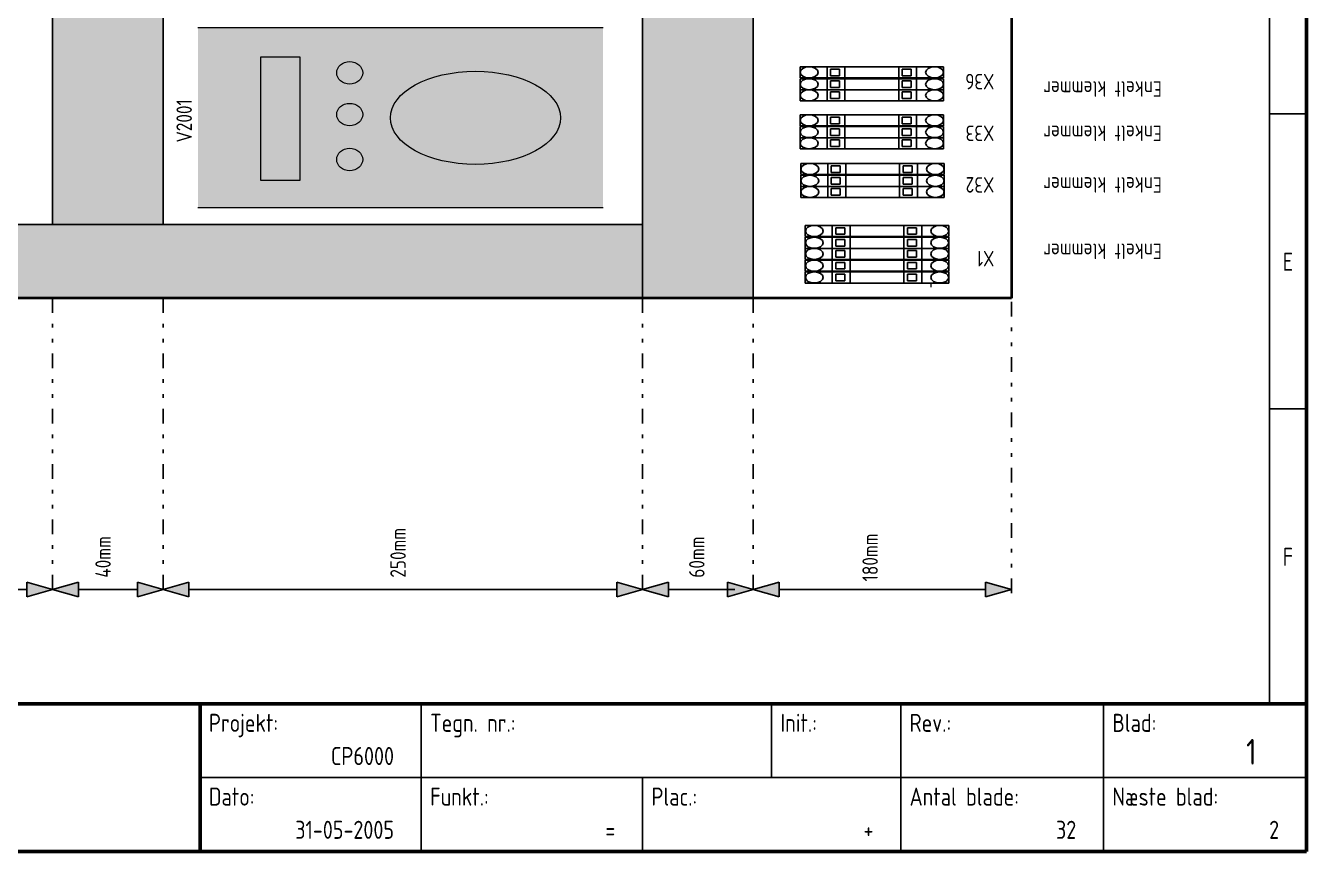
# Model space of a CAD drawing. Header units: millimetres. Extents: x 10 to 410, y 10 to 275.
# Drawn here: x 236.4 to 410, y 10 to 121.9 of the extents above; entities that cross this region are included whole.
import ezdxf
from ezdxf.enums import TextEntityAlignment as Align

# ---------------------------------------------------------------- set-up
doc = ezdxf.new("R2010")
doc.units = ezdxf.units.MM
doc.linetypes.add('Caddy_Dashdotdot', pattern=[7.5, 2, -1.5, 0.5, -1.5, 0.5, -1.5])
doc.linetypes.add('Caddy_Solid', pattern=[0])
doc.styles.add('Caddy_Vectorfont1p', font='isocp___.ttf', dxfattribs={"width": 0.9})

# ---------------------------------------------------------------- blocks, each defined once
blk = doc.blocks.new('Blk1')
at = {"linetype": 'Caddy_Solid', "lineweight": 50}
for p, q in [((410, 275), (410, 10)), ((10, 30), (410, 30)), ((260, 30), (260, 10)), ((410, 10), (10, 10))]:
    blk.add_line(p, q, dxfattribs=at)
at = {"linetype": 'Caddy_Solid', "lineweight": 25}
for p, q in [((405, 270), (405, 30)), ((405, 110), (410, 110)), ((405, 70), (410, 70)), ((290, 30), (290, 10)), ((337.5, 20), (337.5, 30)), ((355, 20), (355, 30)), ((382.5, 20), (382.5, 30)), ((405, 30), (410, 30)), ((260, 20), (410, 20)), ((320, 20), (320, 10)), ((355, 10), (355, 20)), ((382.5, 10), (382.5, 20))]:
    blk.add_line(p, q, dxfattribs=at)
at = {"lineweight": 25, "style": 'Caddy_Vectorfont1p', "width": 0.9}
for s, p in [('E', (407.5, 88.7)), ('F', (407.5, 48.7))]:
    blk.add_text(s, height=2.45, dxfattribs=at).set_placement(p, align=Align.CENTER)
for s, p in [('Projekt:', (261.2, 26.2)), ('Tegn. nr.:', (291.2, 26.2)), ('Init.:', (338.7, 26.2)), ('Rev.:', (356.2, 26.2)), ('Blad:', (383.7, 26.2)), ('Dato:', (261.2, 16.2)), ('Funkt.:', (291.2, 16.2)), ('Plac.:', (321.2, 16.2)), ('Antal blade:', (356.2, 16.2)), ('Næste blad:', (383.7, 16.2))]:
    blk.add_text(s, height=2.45, dxfattribs=at).set_placement(p)
at = {"lineweight": 35, "style": 'Caddy_Vectorfont1p', "width": 0.9}
blk.add_text('1', height=3.5, dxfattribs=at).set_placement((403.25, 21.75), align=Align.RIGHT)
at = {"lineweight": 25, "style": 'Caddy_Vectorfont1p', "width": 0.9}
for s, p in [('CP6000', (286.3, 21.7)), ('31-05-2005', (286.3, 11.7)), ('32', (378.8, 11.7)), ('2', (406.3, 11.7)), ('=', (316.3, 11.7)), ('+', (351.3, 11.7))]:
    blk.add_text(s, height=2.45, dxfattribs=at).set_placement(p, align=Align.RIGHT)
blk = doc.blocks.new('Blk6')
at = {"linetype": 'Caddy_Solid', "lineweight": 25}
for p, q in [((342.06, 87.05), (342.06, 88.55)), ((342.06, 88.55), (361.5, 88.55)), ((361.5, 87.05), (342.06, 87.05)), ((345.71, 87.05), (345.71, 88.55)), ((346.19, 87.35), (346.19, 88.25)), ((346.19, 88.25), (347.41, 88.25)), ((347.41, 87.35), (346.19, 87.35)), ((347.41, 88.25), (347.41, 87.35)), ((348.14, 87.05), (348.14, 88.55)), ((355.43, 87.05), (355.43, 88.55)), ((355.91, 87.35), (355.91, 88.25)), ((355.91, 88.25), (357.13, 88.25)), ((356.16, 87.35), (355.91, 87.35)), ((357.13, 87.35), (356.16, 87.35)), ((357.13, 88.25), (357.13, 87.35)), ((357.86, 87.05), (357.86, 88.55)), ((361.5, 88.55), (361.5, 87.05))]:
    blk.add_line(p, q, dxfattribs=at)
for centre, ratio in [((343.28, 87.8), 0.617286), ((360.29, 87.8), 0.617301)]:
    blk.add_ellipse(centre, major_axis=(-1.21, 0), ratio=ratio, dxfattribs=at)
blk = doc.blocks.new('Blk14')
for color, points in [(56, [(314.65, 97.26), (314.65, 121.63), (259.72, 121.63), (259.72, 97.26), (314.65, 97.26), (306.18, 105.39), (306.79, 105.82), (307.33, 106.29), (307.8, 106.78), (308.18, 107.28), (308.49, 107.81), (308.7, 108.35), (308.83, 108.89), (308.88, 109.44), (308.83, 109.99), (308.7, 110.54), (308.49, 111.07), (308.18, 111.6), (307.8, 112.11), (307.33, 112.6), (306.79, 113.06), (306.18, 113.5), (305.5, 113.9), (304.76, 114.28), (303.96, 114.61), (303.11, 114.91), (302.22, 115.16), (301.29, 115.37), (300.33, 115.54), (299.34, 115.66), (298.35, 115.73), (297.34, 115.75), (296.34, 115.73), (295.34, 115.66), (294.36, 115.54), (293.4, 115.37), (292.47, 115.16), (291.57, 114.91), (290.72, 114.61), (289.93, 114.28), (289.18, 113.9), (288.5, 113.5), (287.89, 113.06), (287.35, 112.6), (286.89, 112.11), (286.5, 111.6), (286.2, 111.07), (285.98, 110.54), (285.85, 109.99), (285.8, 109.44), (285.85, 108.89), (285.98, 108.35), (286.2, 107.81), (286.5, 107.28), (286.89, 106.78), (287.35, 106.29), (287.89, 105.82), (288.5, 105.39), (289.18, 104.98), (289.93, 104.61), (290.72, 104.27), (291.57, 103.98), (292.47, 103.72), (293.4, 103.51), (294.36, 103.35), (295.34, 103.23), (296.34, 103.16), (297.34, 103.13), (298.35, 103.16), (299.34, 103.23), (300.33, 103.35), (301.29, 103.51), (302.22, 103.72), (303.11, 103.98), (303.96, 104.27), (304.76, 104.61), (305.5, 104.98), (306.18, 105.39), (314.65, 97.26), (282.04, 103.65), (282.04, 103.79), (282.04, 103.92), (282.02, 104.05), (281.98, 104.18), (281.94, 104.31), (281.88, 104.43), (281.81, 104.55), (281.73, 104.66), (281.63, 104.76), (281.53, 104.86), (281.42, 104.95), (281.29, 105.03), (281.16, 105.1), (281.03, 105.17), (280.89, 105.22), (280.74, 105.26), (280.59, 105.29), (280.44, 105.3), (280.29, 105.31), (280.13, 105.3), (279.98, 105.29), (279.83, 105.26), (279.69, 105.22), (279.55, 105.17), (279.41, 105.1), (279.28, 105.03), (279.16, 104.95), (279.05, 104.86), (278.94, 104.76), (278.85, 104.66), (278.77, 104.55), (278.7, 104.43), (278.64, 104.31), (278.59, 104.18), (278.56, 104.05), (278.54, 103.92), (278.53, 103.79), (278.54, 103.65), (278.56, 103.52), (278.59, 103.39), (278.64, 103.26), (278.7, 103.14), (278.77, 103.02), (278.85, 102.91), (278.94, 102.81), (279.05, 102.71), (279.16, 102.62), (279.28, 102.54), (279.41, 102.47), (279.55, 102.41), (279.69, 102.35), (279.83, 102.31), (279.98, 102.29), (280.13, 102.27), (280.29, 102.26), (280.44, 102.27), (280.59, 102.29), (280.74, 102.31), (280.89, 102.35), (281.03, 102.41), (281.16, 102.47), (281.29, 102.54), (281.42, 102.62), (281.53, 102.71), (281.63, 102.81), (281.73, 102.91), (281.81, 103.02), (281.88, 103.14), (281.94, 103.26), (281.98, 103.39), (282.02, 103.52), (282.04, 103.65), (314.65, 97.26), (281.98, 109.48), (281.94, 109.36), (281.88, 109.23), (281.81, 109.12), (281.73, 109), (281.63, 108.9), (281.53, 108.8), (281.42, 108.71), (281.29, 108.63), (281.16, 108.56), (281.03, 108.5), (280.89, 108.45), (280.74, 108.41), (280.59, 108.38), (280.44, 108.36), (280.29, 108.35), (280.13, 108.36), (279.98, 108.38), (279.83, 108.41), (279.69, 108.45), (279.55, 108.5), (279.41, 108.56), (279.28, 108.63), (279.16, 108.71), (279.05, 108.8), (278.94, 108.9), (278.85, 109), (278.77, 109.12), (278.7, 109.23), (278.64, 109.36), (278.59, 109.48), (278.56, 109.61), (278.54, 109.74), (278.53, 109.88), (278.54, 110.01), (278.56, 110.14), (278.59, 110.27), (278.64, 110.4), (278.7, 110.52), (278.77, 110.64), (278.85, 110.75), (278.94, 110.86), (279.05, 110.95), (279.16, 111.04), (279.28, 111.12), (279.41, 111.2), (279.55, 111.26), (279.69, 111.31), (279.83, 111.35), (279.98, 111.38), (280.13, 111.39), (280.29, 111.4), (280.44, 111.39), (280.59, 111.38), (280.74, 111.35), (280.89, 111.31), (281.03, 111.26), (281.16, 111.2), (281.29, 111.12), (281.42, 111.04), (281.53, 110.95), (281.63, 110.86), (281.73, 110.75), (281.81, 110.64), (281.88, 110.52), (281.94, 110.4), (281.98, 110.27), (282.02, 110.14), (282.04, 110.01), (282.04, 109.88), (282.04, 109.74), (282.02, 109.61), (281.98, 109.48), (314.65, 97.26), (281.81, 114.77), (281.88, 114.89), (281.94, 115.01), (281.98, 115.14), (282.02, 115.27), (282.04, 115.4), (282.04, 115.53), (282.04, 115.67), (282.02, 115.8), (281.98, 115.93), (281.94, 116.05), (281.88, 116.18), (281.81, 116.3), (281.73, 116.41), (281.63, 116.51), (281.53, 116.61), (281.42, 116.7), (281.29, 116.78), (281.16, 116.85), (281.03, 116.91), (280.89, 116.96), (280.74, 117), (280.59, 117.03), (280.44, 117.05), (280.29, 117.06), (280.13, 117.05), (279.98, 117.03), (279.83, 117), (279.69, 116.96), (279.55, 116.91), (279.41, 116.85), (279.28, 116.78), (279.16, 116.7), (279.05, 116.61), (278.94, 116.51), (278.85, 116.41), (278.77, 116.3), (278.7, 116.18), (278.64, 116.05), (278.59, 115.93), (278.56, 115.8), (278.54, 115.67), (278.53, 115.53), (278.54, 115.4), (278.56, 115.27), (278.59, 115.14), (278.64, 115.01), (278.7, 114.89), (278.77, 114.77), (278.85, 114.66), (278.94, 114.55), (279.05, 114.46), (279.16, 114.37), (279.28, 114.29), (279.41, 114.21), (279.55, 114.15), (279.69, 114.1), (279.83, 114.06), (279.98, 114.03), (280.13, 114.02), (280.29, 114.01), (280.44, 114.02), (280.59, 114.03), (280.74, 114.06), (280.89, 114.1), (281.03, 114.15), (281.16, 114.21), (281.29, 114.29), (281.42, 114.37), (281.53, 114.46), (281.63, 114.55), (281.73, 114.66), (281.81, 114.77), (314.65, 97.26), (273.52, 100.96), (273.52, 117.71), (268.25, 117.71), (268.25, 100.96), (273.52, 100.96)]), (256, [(273.52, 117.71), (273.52, 100.96), (268.25, 100.96), (268.25, 117.71)]), (256, [(281.03, 114.15), (280.89, 114.1), (280.74, 114.06), (280.59, 114.03), (280.44, 114.02), (280.29, 114.01), (280.13, 114.02), (279.98, 114.03), (279.83, 114.06), (279.69, 114.1), (279.55, 114.15), (279.41, 114.21), (279.28, 114.29), (279.16, 114.37), (279.05, 114.46), (278.94, 114.55), (278.85, 114.66), (278.77, 114.77), (278.7, 114.89), (278.64, 115.01), (278.59, 115.14), (278.56, 115.27), (278.54, 115.4), (278.53, 115.53), (278.54, 115.67), (278.56, 115.8), (278.59, 115.93), (278.64, 116.05), (278.7, 116.18), (278.77, 116.3), (278.85, 116.41), (278.94, 116.51), (279.05, 116.61), (279.16, 116.7), (279.28, 116.78), (279.41, 116.85), (279.55, 116.91), (279.69, 116.96), (279.83, 117), (279.98, 117.03), (280.13, 117.05), (280.29, 117.06), (280.44, 117.05), (280.59, 117.03), (280.74, 117), (280.89, 116.96), (281.03, 116.91), (281.16, 116.85), (281.29, 116.78), (281.42, 116.7), (281.53, 116.61), (281.63, 116.51), (281.73, 116.41), (281.81, 116.3), (281.88, 116.18), (281.94, 116.05), (281.98, 115.93), (282.02, 115.8), (282.04, 115.67), (282.04, 115.53), (282.04, 115.4), (282.02, 115.27), (281.98, 115.14), (281.94, 115.01), (281.88, 114.89), (281.81, 114.77), (281.73, 114.66), (281.63, 114.55), (281.53, 114.46), (281.42, 114.37), (281.29, 114.29), (281.16, 114.21)]), (256, [(298.35, 103.16), (299.34, 103.23), (300.33, 103.35), (301.29, 103.51), (302.22, 103.72), (303.11, 103.98), (303.96, 104.27), (304.76, 104.61), (305.5, 104.98), (306.18, 105.39), (306.79, 105.82), (307.33, 106.29), (307.8, 106.78), (308.18, 107.28), (308.49, 107.81), (308.7, 108.35), (308.83, 108.89), (308.88, 109.44), (308.83, 109.99), (308.7, 110.54), (308.49, 111.07), (308.18, 111.6), (307.8, 112.11), (307.33, 112.6), (306.79, 113.06), (306.18, 113.5), (305.5, 113.9), (304.76, 114.28), (303.96, 114.61), (303.11, 114.91), (302.22, 115.16), (301.29, 115.37), (300.33, 115.54), (299.34, 115.66), (298.35, 115.73), (297.34, 115.75), (296.34, 115.73), (295.34, 115.66), (294.36, 115.54), (293.4, 115.37), (292.47, 115.16), (291.57, 114.91), (290.72, 114.61), (289.93, 114.28), (289.18, 113.9), (288.5, 113.5), (287.89, 113.06), (287.35, 112.6), (286.89, 112.11), (286.5, 111.6), (286.2, 111.07), (285.98, 110.54), (285.85, 109.99), (285.8, 109.44), (285.85, 108.89), (285.98, 108.35), (286.2, 107.81), (286.5, 107.28), (286.89, 106.78), (287.35, 106.29), (287.89, 105.82), (288.5, 105.39), (289.18, 104.98), (289.93, 104.61), (290.72, 104.27), (291.57, 103.98), (292.47, 103.72), (293.4, 103.51), (294.36, 103.35), (295.34, 103.23), (296.34, 103.16), (297.34, 103.13)]), (256, [(278.85, 110.75), (278.94, 110.86), (279.05, 110.95), (279.16, 111.04), (279.28, 111.12), (279.41, 111.2), (279.55, 111.26), (279.69, 111.31), (279.83, 111.35), (279.98, 111.38), (280.13, 111.39), (280.29, 111.4), (280.44, 111.39), (280.59, 111.38), (280.74, 111.35), (280.89, 111.31), (281.03, 111.26), (281.16, 111.2), (281.29, 111.12), (281.42, 111.04), (281.53, 110.95), (281.63, 110.86), (281.73, 110.75), (281.81, 110.64), (281.88, 110.52), (281.94, 110.4), (281.98, 110.27), (282.02, 110.14), (282.04, 110.01), (282.04, 109.88), (282.04, 109.74), (282.02, 109.61), (281.98, 109.48), (281.94, 109.36), (281.88, 109.23), (281.81, 109.12), (281.73, 109), (281.63, 108.9), (281.53, 108.8), (281.42, 108.71), (281.29, 108.63), (281.16, 108.56), (281.03, 108.5), (280.89, 108.45), (280.74, 108.41), (280.59, 108.38), (280.44, 108.36), (280.29, 108.35), (280.13, 108.36), (279.98, 108.38), (279.83, 108.41), (279.69, 108.45), (279.55, 108.5), (279.41, 108.56), (279.28, 108.63), (279.16, 108.71), (279.05, 108.8), (278.94, 108.9), (278.85, 109), (278.77, 109.12), (278.7, 109.23), (278.64, 109.36), (278.59, 109.48), (278.56, 109.61), (278.54, 109.74), (278.53, 109.88), (278.54, 110.01), (278.56, 110.14), (278.59, 110.27), (278.64, 110.4), (278.7, 110.52), (278.77, 110.64)]), (256, [(279.41, 105.1), (279.55, 105.17), (279.69, 105.22), (279.83, 105.26), (279.98, 105.29), (280.13, 105.3), (280.29, 105.31), (280.44, 105.3), (280.59, 105.29), (280.74, 105.26), (280.89, 105.22), (281.03, 105.17), (281.16, 105.1), (281.29, 105.03), (281.42, 104.95), (281.53, 104.86), (281.63, 104.76), (281.73, 104.66), (281.81, 104.55), (281.88, 104.43), (281.94, 104.31), (281.98, 104.18), (282.02, 104.05), (282.04, 103.92), (282.04, 103.79), (282.04, 103.65), (282.02, 103.52), (281.98, 103.39), (281.94, 103.26), (281.88, 103.14), (281.81, 103.02), (281.73, 102.91), (281.63, 102.81), (281.53, 102.71), (281.42, 102.62), (281.29, 102.54), (281.16, 102.47), (281.03, 102.41), (280.89, 102.35), (280.74, 102.31), (280.59, 102.29), (280.44, 102.27), (280.29, 102.26), (280.13, 102.27), (279.98, 102.29), (279.83, 102.31), (279.69, 102.35), (279.55, 102.41), (279.41, 102.47), (279.28, 102.54), (279.16, 102.62), (279.05, 102.71), (278.94, 102.81), (278.85, 102.91), (278.77, 103.02), (278.7, 103.14), (278.64, 103.26), (278.59, 103.39), (278.56, 103.52), (278.54, 103.65), (278.53, 103.79), (278.54, 103.92), (278.56, 104.05), (278.59, 104.18), (278.64, 104.31), (278.7, 104.43), (278.77, 104.55), (278.85, 104.66), (278.94, 104.76), (279.05, 104.86), (279.16, 104.95), (279.28, 105.03)])]:
    blk.add_hatch(color=color).paths.add_polyline_path(points)
at = {"linetype": 'Caddy_Solid', "lineweight": 18}
for p, q in [((314.65, 121.63), (259.72, 121.63)), ((314.65, 121.63), (259.72, 121.63)), ((268.25, 100.96), (268.25, 117.71)), ((268.25, 117.71), (273.52, 117.71)), ((273.52, 117.71), (273.52, 100.96)), ((273.52, 100.96), (268.25, 100.96)), ((314.65, 97.26), (259.72, 97.26)), ((314.65, 97.26), (259.97, 97.26))]:
    blk.add_line(p, q, dxfattribs=at)
for centre, major_axis, ratio in [((280.29, 115.53), (1.76, 0), 0.867469), ((297.34, 109.44), (11.54, 0), 0.546877), ((280.29, 109.88), (1.76, 0), 0.867469), ((280.29, 103.79), (1.76, 0), 0.867469)]:
    blk.add_ellipse(centre, major_axis=major_axis, ratio=ratio, dxfattribs=at)
blk = doc.blocks.new('Blk164')
at = {"linetype": 'Caddy_Solid', "lineweight": 25}
for p, q in [((342.06, 88.65), (342.06, 90.15)), ((342.06, 90.15), (361.5, 90.15)), ((361.5, 88.65), (342.06, 88.65)), ((345.71, 88.65), (345.71, 90.15)), ((346.19, 88.95), (346.19, 89.85)), ((346.19, 89.85), (347.41, 89.85)), ((347.41, 88.95), (346.19, 88.95)), ((347.41, 89.85), (347.41, 88.95)), ((348.14, 88.65), (348.14, 90.15)), ((355.43, 88.65), (355.43, 90.15)), ((355.91, 88.95), (355.91, 89.85)), ((355.91, 89.85), (357.13, 89.85)), ((356.16, 88.95), (355.91, 88.95)), ((357.13, 88.95), (356.16, 88.95)), ((357.13, 89.85), (357.13, 88.95)), ((357.86, 88.65), (357.86, 90.15)), ((361.5, 90.15), (361.5, 88.65))]:
    blk.add_line(p, q, dxfattribs=at)
for centre, ratio in [((343.28, 89.4), 0.617286), ((360.29, 89.4), 0.617301)]:
    blk.add_ellipse(centre, major_axis=(-1.21, 0), ratio=ratio, dxfattribs=at)
blk = doc.blocks.new('Blk165')
at = {"linetype": 'Caddy_Solid', "lineweight": 25}
for p, q in [((342.06, 90.25), (342.06, 91.75)), ((342.06, 91.75), (361.5, 91.75)), ((345.71, 90.25), (345.71, 91.75)), ((346.19, 90.55), (346.19, 91.45)), ((346.19, 91.45), (347.41, 91.45)), ((347.41, 90.55), (346.19, 90.55)), ((347.41, 91.45), (347.41, 90.55)), ((348.14, 90.25), (348.14, 91.75)), ((355.43, 90.25), (355.43, 91.75)), ((355.91, 90.55), (355.91, 91.45)), ((355.91, 91.45), (357.13, 91.45)), ((356.16, 90.55), (355.91, 90.55)), ((357.13, 90.55), (356.16, 90.55)), ((357.13, 91.45), (357.13, 90.55)), ((357.86, 90.25), (357.86, 91.75)), ((361.5, 91.75), (361.5, 90.25)), ((361.5, 90.25), (342.06, 90.25))]:
    blk.add_line(p, q, dxfattribs=at)
for centre, ratio in [((343.28, 91), 0.617286), ((360.29, 91), 0.617301)]:
    blk.add_ellipse(centre, major_axis=(-1.21, 0), ratio=ratio, dxfattribs=at)
blk = doc.blocks.new('Blk166')
at = {"linetype": 'Caddy_Solid', "lineweight": 25}
for p, q in [((342.06, 91.75), (342.06, 93.25)), ((342.06, 93.25), (361.5, 93.25)), ((345.71, 91.75), (345.71, 93.25)), ((346.19, 92.05), (346.19, 92.95)), ((346.19, 92.95), (347.41, 92.95)), ((347.41, 92.05), (346.19, 92.05)), ((347.41, 92.95), (347.41, 92.05)), ((348.14, 91.75), (348.14, 93.25)), ((355.43, 91.75), (355.43, 93.25)), ((355.91, 92.05), (355.91, 92.95)), ((355.91, 92.95), (357.13, 92.95)), ((356.16, 92.05), (355.91, 92.05)), ((357.13, 92.05), (356.16, 92.05)), ((357.13, 92.95), (357.13, 92.05)), ((357.86, 91.75), (357.86, 93.25)), ((361.5, 93.25), (361.5, 91.75)), ((361.5, 91.75), (342.06, 91.75))]:
    blk.add_line(p, q, dxfattribs=at)
for centre, ratio in [((343.28, 92.5), 0.617286), ((360.29, 92.5), 0.617301)]:
    blk.add_ellipse(centre, major_axis=(-1.21, 0), ratio=ratio, dxfattribs=at)
blk = doc.blocks.new('Blk167')
at = {"linetype": 'Caddy_Solid', "lineweight": 25}
for p, q in [((342.06, 93.35), (342.06, 94.85)), ((342.06, 94.85), (361.5, 94.85)), ((345.71, 93.35), (345.71, 94.85)), ((346.19, 93.65), (346.19, 94.55)), ((346.19, 94.55), (347.41, 94.55)), ((347.41, 94.55), (347.41, 93.65)), ((348.14, 93.35), (348.14, 94.85)), ((355.43, 93.35), (355.43, 94.85)), ((355.91, 93.65), (355.91, 94.55)), ((355.91, 94.55), (357.13, 94.55)), ((357.13, 94.55), (357.13, 93.65)), ((357.86, 93.35), (357.86, 94.85)), ((361.5, 94.85), (361.5, 93.35)), ((361.5, 93.35), (342.06, 93.35)), ((347.41, 93.65), (346.19, 93.65)), ((356.16, 93.65), (355.91, 93.65)), ((357.13, 93.65), (356.16, 93.65))]:
    blk.add_line(p, q, dxfattribs=at)
for centre, ratio in [((343.28, 94.1), 0.617286), ((360.29, 94.1), 0.617301)]:
    blk.add_ellipse(centre, major_axis=(-1.21, 0), ratio=ratio, dxfattribs=at)
blk = doc.blocks.new('Blk230')
at = {"linetype": 'Caddy_Solid', "lineweight": 25}
for p, q in [((341.46, 98.65), (341.46, 100.15)), ((341.46, 100.15), (360.9, 100.15)), ((345.11, 98.65), (345.11, 100.15)), ((345.59, 98.95), (345.59, 99.85)), ((345.59, 99.85), (346.81, 99.85)), ((346.81, 99.85), (346.81, 98.95)), ((347.54, 98.65), (347.54, 100.15)), ((354.83, 98.65), (354.83, 100.15)), ((355.31, 98.95), (355.31, 99.85)), ((355.31, 99.85), (356.53, 99.85)), ((356.53, 99.85), (356.53, 98.95)), ((357.26, 98.65), (357.26, 100.15)), ((360.9, 100.15), (360.9, 98.65)), ((360.9, 98.65), (341.46, 98.65)), ((346.81, 98.95), (345.59, 98.95)), ((355.56, 98.95), (355.31, 98.95)), ((356.53, 98.95), (355.56, 98.95))]:
    blk.add_line(p, q, dxfattribs=at)
for centre, ratio in [((342.68, 99.4), 0.617286), ((359.69, 99.4), 0.617301)]:
    blk.add_ellipse(centre, major_axis=(-1.21, 0), ratio=ratio, dxfattribs=at)
blk = doc.blocks.new('Blk231')
at = {"linetype": 'Caddy_Solid', "lineweight": 25}
for p, q in [((341.46, 100.15), (341.46, 101.65)), ((341.46, 101.65), (360.9, 101.65)), ((345.11, 100.15), (345.11, 101.65)), ((345.59, 100.45), (345.59, 101.35)), ((345.59, 101.35), (346.81, 101.35)), ((346.81, 101.35), (346.81, 100.45)), ((347.54, 100.15), (347.54, 101.65)), ((354.83, 100.15), (354.83, 101.65)), ((355.31, 100.45), (355.31, 101.35)), ((355.31, 101.35), (356.53, 101.35)), ((356.53, 101.35), (356.53, 100.45)), ((357.26, 100.15), (357.26, 101.65)), ((360.9, 101.65), (360.9, 100.15)), ((360.9, 100.15), (341.46, 100.15)), ((346.81, 100.45), (345.59, 100.45)), ((355.56, 100.45), (355.31, 100.45)), ((356.53, 100.45), (355.56, 100.45))]:
    blk.add_line(p, q, dxfattribs=at)
for centre, ratio in [((342.68, 100.9), 0.617286), ((359.69, 100.9), 0.617301)]:
    blk.add_ellipse(centre, major_axis=(-1.21, 0), ratio=ratio, dxfattribs=at)
blk = doc.blocks.new('Blk232')
at = {"linetype": 'Caddy_Solid', "lineweight": 25}
for p, q in [((341.46, 101.75), (341.46, 103.25)), ((341.46, 103.25), (360.9, 103.25)), ((345.11, 101.75), (345.11, 103.25)), ((345.59, 102.05), (345.59, 102.95)), ((345.59, 102.95), (346.81, 102.95)), ((346.81, 102.95), (346.81, 102.05)), ((347.54, 101.75), (347.54, 103.25)), ((354.83, 101.75), (354.83, 103.25)), ((355.31, 102.05), (355.31, 102.95)), ((355.31, 102.95), (356.53, 102.95)), ((356.53, 102.95), (356.53, 102.05)), ((357.26, 101.75), (357.26, 103.25)), ((360.9, 103.25), (360.9, 101.75)), ((360.9, 101.75), (341.46, 101.75)), ((346.81, 102.05), (345.59, 102.05)), ((355.56, 102.05), (355.31, 102.05)), ((356.53, 102.05), (355.56, 102.05))]:
    blk.add_line(p, q, dxfattribs=at)
for centre, ratio in [((342.68, 102.5), 0.617286), ((359.69, 102.5), 0.617301)]:
    blk.add_ellipse(centre, major_axis=(-1.21, 0), ratio=ratio, dxfattribs=at)
blk = doc.blocks.new('Blk233')
at = {"linetype": 'Caddy_Solid', "lineweight": 25}
for p, q in [((341.36, 105.25), (341.36, 106.75)), ((341.36, 106.75), (360.8, 106.75)), ((345.01, 105.25), (345.01, 106.75)), ((345.49, 105.55), (345.49, 106.45)), ((345.49, 106.45), (346.71, 106.45)), ((346.71, 106.45), (346.71, 105.55)), ((347.44, 105.25), (347.44, 106.75)), ((354.73, 105.25), (354.73, 106.75)), ((355.21, 105.55), (355.21, 106.45)), ((355.21, 106.45), (356.43, 106.45)), ((356.43, 106.45), (356.43, 105.55)), ((357.16, 105.25), (357.16, 106.75)), ((360.8, 106.75), (360.8, 105.25)), ((360.8, 105.25), (341.36, 105.25)), ((346.71, 105.55), (345.49, 105.55)), ((355.46, 105.55), (355.21, 105.55)), ((356.43, 105.55), (355.46, 105.55))]:
    blk.add_line(p, q, dxfattribs=at)
for centre, ratio in [((342.58, 106), 0.617286), ((359.59, 106), 0.617301)]:
    blk.add_ellipse(centre, major_axis=(-1.21, 0), ratio=ratio, dxfattribs=at)
blk = doc.blocks.new('Blk234')
at = {"linetype": 'Caddy_Solid', "lineweight": 25}
for p, q in [((341.36, 106.75), (341.36, 108.25)), ((341.36, 108.25), (360.8, 108.25)), ((345.01, 106.75), (345.01, 108.25)), ((345.49, 107.05), (345.49, 107.95)), ((345.49, 107.95), (346.71, 107.95)), ((346.71, 107.95), (346.71, 107.05)), ((347.44, 106.75), (347.44, 108.25)), ((354.73, 106.75), (354.73, 108.25)), ((355.21, 107.05), (355.21, 107.95)), ((355.21, 107.95), (356.43, 107.95)), ((356.43, 107.95), (356.43, 107.05)), ((357.16, 106.75), (357.16, 108.25)), ((360.8, 108.25), (360.8, 106.75)), ((360.8, 106.75), (341.36, 106.75)), ((346.71, 107.05), (345.49, 107.05)), ((355.46, 107.05), (355.21, 107.05)), ((356.43, 107.05), (355.46, 107.05))]:
    blk.add_line(p, q, dxfattribs=at)
for centre, ratio in [((342.58, 107.5), 0.617286), ((359.59, 107.5), 0.617301)]:
    blk.add_ellipse(centre, major_axis=(-1.21, 0), ratio=ratio, dxfattribs=at)
blk = doc.blocks.new('Blk235')
at = {"linetype": 'Caddy_Solid', "lineweight": 25}
for p, q in [((341.36, 108.35), (341.36, 109.85)), ((341.36, 109.85), (360.8, 109.85)), ((345.01, 108.35), (345.01, 109.85)), ((345.49, 108.65), (345.49, 109.55)), ((345.49, 109.55), (346.71, 109.55)), ((346.71, 109.55), (346.71, 108.65)), ((347.44, 108.35), (347.44, 109.85)), ((354.73, 108.35), (354.73, 109.85)), ((355.21, 108.65), (355.21, 109.55)), ((355.21, 109.55), (356.43, 109.55)), ((356.43, 109.55), (356.43, 108.65)), ((357.16, 108.35), (357.16, 109.85)), ((360.8, 109.85), (360.8, 108.35)), ((360.8, 108.35), (341.36, 108.35)), ((346.71, 108.65), (345.49, 108.65)), ((355.46, 108.65), (355.21, 108.65)), ((356.43, 108.65), (355.46, 108.65))]:
    blk.add_line(p, q, dxfattribs=at)
for centre, ratio in [((342.58, 109.1), 0.617286), ((359.59, 109.1), 0.617301)]:
    blk.add_ellipse(centre, major_axis=(-1.21, 0), ratio=ratio, dxfattribs=at)
blk = doc.blocks.new('Blk236')
at = {"linetype": 'Caddy_Solid', "lineweight": 25}
for p, q in [((341.36, 111.75), (341.36, 113.25)), ((341.36, 113.25), (360.8, 113.25)), ((345.01, 111.75), (345.01, 113.25)), ((345.49, 112.05), (345.49, 112.95)), ((345.49, 112.95), (346.71, 112.95)), ((346.71, 112.95), (346.71, 112.05)), ((347.44, 111.75), (347.44, 113.25)), ((354.73, 111.75), (354.73, 113.25)), ((355.21, 112.05), (355.21, 112.95)), ((355.21, 112.95), (356.43, 112.95)), ((356.43, 112.95), (356.43, 112.05)), ((357.16, 111.75), (357.16, 113.25)), ((360.8, 113.25), (360.8, 111.75)), ((360.8, 111.75), (341.36, 111.75)), ((346.71, 112.05), (345.49, 112.05)), ((355.46, 112.05), (355.21, 112.05)), ((356.43, 112.05), (355.46, 112.05))]:
    blk.add_line(p, q, dxfattribs=at)
for centre, ratio in [((342.58, 112.5), 0.617286), ((359.59, 112.5), 0.617301)]:
    blk.add_ellipse(centre, major_axis=(-1.21, 0), ratio=ratio, dxfattribs=at)
blk = doc.blocks.new('Blk237')
at = {"linetype": 'Caddy_Solid', "lineweight": 25}
for p, q in [((341.36, 113.25), (341.36, 114.75)), ((341.36, 114.75), (360.8, 114.75)), ((345.01, 113.25), (345.01, 114.75)), ((347.44, 113.25), (347.44, 114.75)), ((354.73, 113.25), (354.73, 114.75)), ((357.16, 113.25), (357.16, 114.75)), ((360.8, 114.75), (360.8, 113.25)), ((360.8, 113.25), (341.36, 113.25)), ((345.49, 113.55), (345.49, 114.45)), ((345.49, 114.45), (346.71, 114.45)), ((346.71, 113.55), (345.49, 113.55)), ((346.71, 114.45), (346.71, 113.55)), ((355.21, 113.55), (355.21, 114.45)), ((355.21, 114.45), (356.43, 114.45)), ((355.46, 113.55), (355.21, 113.55)), ((356.43, 113.55), (355.46, 113.55)), ((356.43, 114.45), (356.43, 113.55))]:
    blk.add_line(p, q, dxfattribs=at)
for centre, ratio in [((342.58, 114), 0.617286), ((359.59, 114), 0.617301)]:
    blk.add_ellipse(centre, major_axis=(-1.21, 0), ratio=ratio, dxfattribs=at)
blk = doc.blocks.new('Blk238')
at = {"linetype": 'Caddy_Solid', "lineweight": 25}
for p, q in [((341.36, 114.85), (341.36, 116.35)), ((341.36, 116.35), (360.8, 116.35)), ((345.01, 114.85), (345.01, 116.35)), ((347.44, 114.85), (347.44, 116.35)), ((354.73, 114.85), (354.73, 116.35)), ((357.16, 114.85), (357.16, 116.35)), ((360.8, 116.35), (360.8, 114.85)), ((360.8, 114.85), (341.36, 114.85)), ((345.49, 115.15), (345.49, 116.05)), ((345.49, 116.05), (346.71, 116.05)), ((346.71, 115.15), (345.49, 115.15)), ((346.71, 116.05), (346.71, 115.15)), ((355.21, 115.15), (355.21, 116.05)), ((355.21, 116.05), (356.43, 116.05)), ((355.46, 115.15), (355.21, 115.15)), ((356.43, 115.15), (355.46, 115.15)), ((356.43, 116.05), (356.43, 115.15))]:
    blk.add_line(p, q, dxfattribs=at)
for centre, ratio in [((342.58, 115.6), 0.617286), ((359.59, 115.6), 0.617301)]:
    blk.add_ellipse(centre, major_axis=(-1.21, 0), ratio=ratio, dxfattribs=at)

msp = doc.modelspace()

# ---------------------------------------------------------------- hatches: boundary and pattern name
for color, points in [(9, [(320, 225), (320, 95), (320, 85), (325, 85), (335, 85), (335, 235), (320, 235)]), (9, [(240, 225), (240, 131.4), (240, 116.4), (240, 114.2), (240, 99.2), (240, 95), (255, 95), (255, 225)]), (9, [(295, 85), (145, 85), (130, 85), (130, 95), (165, 95), (180, 95), (240, 95), (255, 95), (320, 95), (320, 85)]), (256, [(236.5, 44.5), (240, 45.5), (236.5, 46.5)]), (256, [(243.5, 44.5), (240, 45.5), (243.5, 46.5)]), (256, [(251.5, 44.5), (255, 45.5), (251.5, 46.5)]), (256, [(258.5, 44.5), (255, 45.5), (258.5, 46.5)]), (256, [(316.5, 44.5), (320, 45.5), (316.5, 46.5)]), (256, [(323.5, 44.5), (320, 45.5), (323.5, 46.5)]), (256, [(331.5, 44.5), (335, 45.5), (331.5, 46.5)]), (256, [(338.5, 44.5), (335, 45.5), (338.5, 46.5)]), (256, [(366.5, 44.5), (370, 45.5), (366.5, 46.5)])]:
    msp.add_hatch(color=color).paths.add_polyline_path(points)

# ---------------------------------------------------------------- linework, layer by layer
at = {"linetype": 'Caddy_Solid', "lineweight": 25}
for p, q in [((320, 85), (320, 235)), ((320, 235), (320, 85)), ((335, 85), (335, 235)), ((335, 85), (335, 235)), ((240, 95), (240, 225)), ((240, 95), (240, 225)), ((255, 95), (255, 225)), ((255, 225), (255, 95)), ((130, 95), (320, 95)), ((130, 95), (320, 95)), ((255, 95), (240, 95)), ((320, 95), (320, 85)), ((320, 85), (130, 85)), ((320, 85), (335, 85)), ((183.5, 45.5), (236.5, 45.5)), ((240, 45.5), (236.5, 46.5)), ((236.5, 46.5), (236.5, 44.5)), ((236.5, 44.5), (240, 45.5)), ((240, 45.5), (243.5, 46.5)), ((243.5, 44.5), (240, 45.5)), ((243.5, 46.5), (243.5, 44.5)), ((243.5, 45.5), (251.5, 45.5)), ((255, 45.5), (251.5, 46.5)), ((251.5, 46.5), (251.5, 44.5)), ((251.5, 44.5), (255, 45.5)), ((255, 45.5), (258.5, 46.5)), ((258.5, 44.5), (255, 45.5)), ((258.5, 46.5), (258.5, 44.5)), ((258.5, 45.5), (316.5, 45.5)), ((320, 45.5), (316.5, 46.5)), ((316.5, 46.5), (316.5, 44.5)), ((316.5, 44.5), (320, 45.5)), ((320, 45.5), (323.5, 46.5)), ((323.5, 44.5), (320, 45.5)), ((323.5, 46.5), (323.5, 44.5)), ((323.5, 45.5), (332.5, 45.5)), ((335, 45.5), (331.5, 46.5)), ((331.5, 46.5), (331.5, 44.5)), ((331.5, 44.5), (335, 45.5)), ((335, 45.5), (338.5, 46.5)), ((338.5, 44.5), (335, 45.5)), ((338.5, 46.5), (338.5, 44.5)), ((338.5, 45.5), (366.5, 45.5)), ((370, 45.5), (366.5, 46.5)), ((366.5, 46.5), (366.5, 44.5)), ((366.5, 44.5), (370, 45.5))]:
    msp.add_line(p, q, dxfattribs=at)
at = {"linetype": 'Caddy_Solid', "lineweight": 35}
for p, q in [((370, 235), (370, 85)), ((370, 85), (70, 85))]:
    msp.add_line(p, q, dxfattribs=at)
at = {"linetype": 'Caddy_Solid', "lineweight": 18}
msp.add_line((359.1, 86.9), (359.1, 86.5), dxfattribs=at)
at = {"linetype": 'Caddy_Dashdotdot', "lineweight": 25}
for p, q in [((240, 85), (240, 45.5)), ((255, 85), (255, 45.5)), ((320, 85), (320, 45.5)), ((335, 85), (335, 45.5)), ((370, 84.5), (370, 45))]:
    msp.add_line(p, q, dxfattribs=at)

# ---------------------------------------------------------------- block references
for name in ['Blk1', 'Blk14', 'Blk238', 'Blk237', 'Blk236', 'Blk235', 'Blk234', 'Blk233', 'Blk232', 'Blk231', 'Blk230', 'Blk167', 'Blk166', 'Blk165', 'Blk164', 'Blk6']:
    msp.add_blockref(name, (0, 0, 1))

# ---------------------------------------------------------------- texts
at = {"lineweight": 25, "style": 'Caddy_Vectorfont1p', "width": 0.9}
for s, rotation, p in [('X36', 180, (367.7, 115.4)), ('Enkelt klemmer', 180, (390.4, 114.4)), ('V2001', 90, (258.9, 106.1)), ('X33', 180, (367.7, 108.4)), ('Enkelt klemmer', 180, (390.4, 108.4)), ('X32', 180, (367.7, 101.4)), ('Enkelt klemmer', 180, (390.4, 101.4)), ('Enkelt klemmer', 180, (390.4, 92.4)), ('X1', 180, (367.7, 91.4)), ('40mm', 90, (247.9, 47.1)), ('250mm', 90, (287.9, 47.1)), ('60mm', 90, (328.4, 47.1)), ('180mm', 90, (351.9, 46.6))]:
    msp.add_text(s, height=2.1, rotation=rotation, dxfattribs=at).set_placement(p)

doc.saveas('drawing.dxf')
